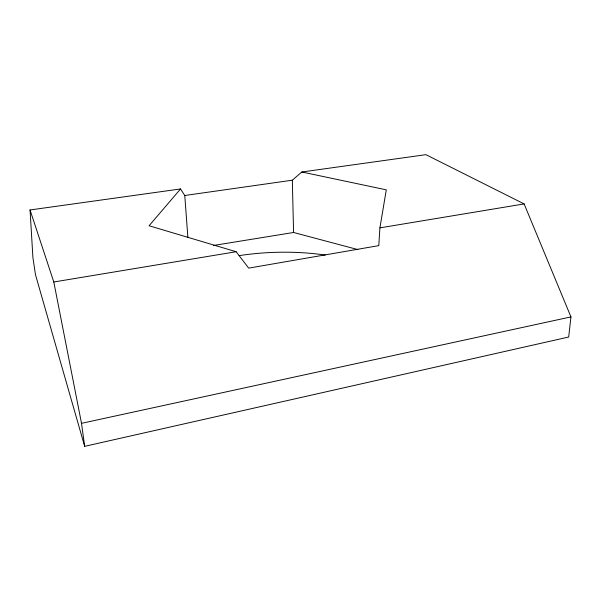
<?xml version="1.0" encoding="UTF-8"?>
<svg xmlns="http://www.w3.org/2000/svg" width="601" height="601" viewBox="0 0 601 601"><rect width="100%" height="100%" fill="white"/><g stroke="black" fill="none" stroke-linecap="round" stroke-linejoin="round"><path stroke-width="0.9" d="M184.77 195.505L292.334 180.195L301.83 171.999L386.293 189.841L379.907 227.862L378.788 245.629L248.694 268.121L236.133 251.729L149.078 225.751L180.533 188.947L184.77 195.505L187.88 237.387M301.83 171.999L425.921 154.667L524.117 203.919L570.95 316.9L568.689 337.026L84.666 446.333L35.451 274.604L32.912 257.559L30.05 209.967L180.533 188.947M84.666 446.333L81.518 423.337L570.95 316.9M30.05 209.967L53.797 281.997L236.133 251.729M379.907 227.862L524.117 203.919M213.595 245.456L293.573 232.482L357.941 249.61M53.797 281.997L81.518 423.337M292.334 180.195L293.573 232.482M239.175 255.635A133.925 58.718 -1.9 0 1 325.254 255.049"/></g></svg>
